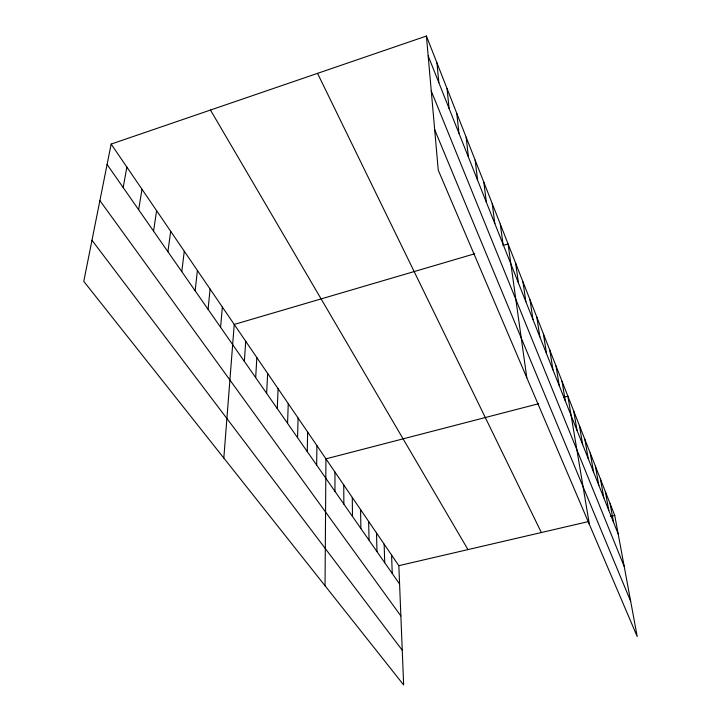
<?xml version="1.0" encoding="UTF-8"?>
<svg xmlns="http://www.w3.org/2000/svg" width="721" height="721" viewBox="0 0 721 721"><rect width="100%" height="100%" fill="white"/><g stroke="black" fill="none" stroke-linecap="round" stroke-linejoin="round"><path stroke-width="1.08" d="M334.959 491.334L334.977 472.093M325.036 585.767L325.946 458.853L538.677 403.706M316.663 465.09L316.925 445.632M307.254 451.589L307.642 432.032M297.557 437.674L298.088 418.027M287.562 423.344L288.247 403.598M277.261 408.564L278.099 388.727M266.635 393.324L267.644 373.406M255.676 377.597L256.856 357.598M244.356 361.365L245.726 341.285M223.816 458.051L234.235 324.441L474.607 253.801M220.581 327.262L222.365 307.047M208.081 309.336L210.09 289.067M195.157 290.797L197.401 270.474M181.773 271.601L184.279 251.232M167.912 251.71L170.688 231.315M153.537 231.099L156.61 210.676M138.63 209.721L142.01 189.29M123.165 187.523L126.869 167.101M111.16 144.074L83.78 281.37L403.652 684.95L398.839 565.679L111.16 144.074L426.417 36.05L614.743 515.452L637.22 636.553L438.26 170.183L426.417 36.05M502.916 245.482L508.089 243.959L526.79 377.696M563.696 397.226L567.878 396.144L589.39 524.428M398.839 565.679L588.606 521.535M610.381 516.47L614.743 515.452M91.982 240.246L402.255 650.243M99.886 200.591L400.867 615.95M107.087 164.478L399.578 584.028M210.469 110.043L467.974 549.6M317.546 73.353L541.345 532.522M434.691 129.762L630.659 601.224M431.266 90.981L624.197 566.391M428.166 55.832L618.194 534.018M610.11 503.646L613.544 522.319M605.343 491.506L608.758 510.297M600.44 479.032L603.847 497.923M595.402 466.199L598.79 485.197M590.211 452.995L593.581 472.102M584.875 439.413L588.228 458.61M579.378 425.417L582.703 444.713M573.709 410.997L577.007 430.392M562.038 381.274L565.273 400.849M556.017 365.953L559.217 385.609M549.808 350.154L552.971 369.891M543.409 333.859L546.518 353.66M536.803 317.033L539.858 336.905M529.971 299.657L532.981 319.592M522.923 281.713L525.87 301.693M515.632 263.156L518.507 283.182M500.284 224.087L503.015 244.185M492.209 203.511L494.84 223.627M483.827 182.197L486.369 202.304M475.148 160.08L477.581 180.187M466.136 137.143L468.452 157.223M456.772 113.323L458.971 133.358M447.056 88.575L449.111 108.547M436.944 62.835L438.855 82.726M391.584 555.053L392.251 573.51M384.14 544.139L384.726 562.713M376.497 532.936L376.993 551.628M368.647 521.427L369.053 540.227M360.572 509.603L360.888 528.52M352.281 497.445L352.488 516.47M343.755 484.945L343.854 504.087"/></g></svg>
